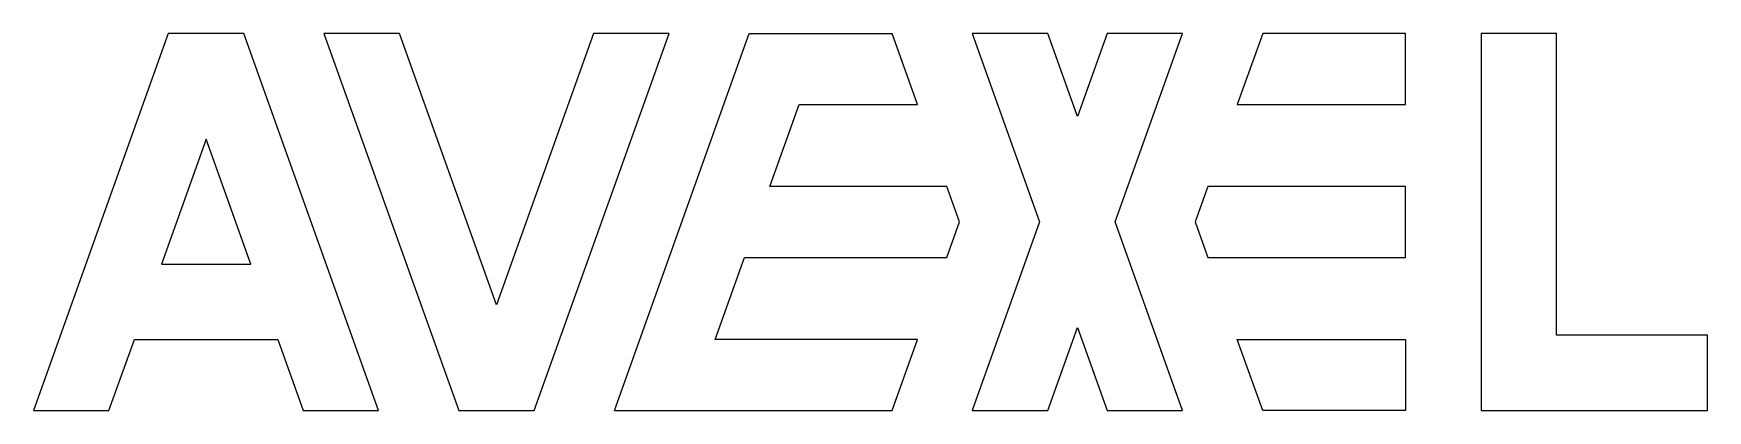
# Model space of a CAD drawing. Extents: x 0 to 11.1, y 0 to 2.5.
import ezdxf

# ---------------------------------------------------------------- set-up
doc = ezdxf.new("R2010")
doc.units = 0
doc.header["$MEASUREMENT"] = 0
doc.layers.add('MODELSKETCH_VISIBLE', color=7, linetype='CONTINUOUS')

msp = doc.modelspace()

# ---------------------------------------------------------------- linework, layer by layer
at = {"layer": 'MODELSKETCH_VISIBLE'}
for p, q in [((0.893, 2.5), (0, 0)), ((1.393, 2.5), (0.893, 2.5)), ((2.286, 0), (1.393, 2.5)), ((2.424, 2.5), (1.924, 2.5)), ((1.924, 2.5), (2.817, 0)), ((3.067, 0.7), (2.424, 2.5)), ((3.71, 2.5), (3.067, 0.7)), ((3.317, 0), (4.21, 2.5)), ((4.21, 2.5), (3.71, 2.5)), ((3.848, 0), (4.74, 2.5)), ((4.74, 2.5), (5.687, 2.5)), ((5.855, 2.029), (5.687, 2.5)), ((6.218, 2.5), (6.664, 1.25)), ((6.718, 2.5), (6.218, 2.5)), ((6.914, 1.95), (6.718, 2.5)), ((7.111, 2.5), (6.914, 1.95)), ((7.611, 2.5), (7.111, 2.5)), ((7.164, 1.25), (7.611, 2.5)), ((8.142, 2.5), (7.973, 2.029)), ((9.088, 2.5), (8.142, 2.5)), ((9.088, 2.029), (9.088, 2.5)), ((10.088, 2.5), (9.588, 2.5)), ((9.588, 2.5), (9.588, 0)), ((10.088, 0.5), (10.088, 2.5)), ((4.878, 1.485), (5.072, 2.029)), ((5.072, 2.029), (5.855, 2.029)), ((7.973, 2.029), (9.088, 2.029)), ((1.143, 1.8), (0.847, 0.971)), ((1.439, 0.971), (1.143, 1.8)), ((6.049, 1.485), (4.878, 1.485)), ((6.133, 1.25), (6.049, 1.485)), ((7.779, 1.485), (7.695, 1.25)), ((9.088, 1.485), (7.779, 1.485)), ((9.088, 1.015), (9.088, 1.485)), ((6.049, 1.015), (6.133, 1.25)), ((6.664, 1.25), (6.218, 0)), ((7.611, 0), (7.164, 1.25)), ((7.695, 1.25), (7.779, 1.015)), ((4.516, 0.471), (4.71, 1.015)), ((4.71, 1.015), (6.049, 1.015)), ((7.779, 1.015), (9.088, 1.015)), ((0.847, 0.971), (1.439, 0.971)), ((0.5, 0), (0.668, 0.471)), ((0.668, 0.471), (1.618, 0.471)), ((1.618, 0.471), (1.786, 0)), ((5.855, 0.471), (4.516, 0.471)), ((5.687, 0), (5.855, 0.471)), ((6.718, 0), (6.914, 0.55)), ((6.914, 0.55), (7.111, 0)), ((7.973, 0.471), (9.088, 0.471)), ((8.142, 0), (7.973, 0.471)), ((9.088, 0.471), (9.088, 0)), ((11.088, 0.5), (10.088, 0.5)), ((11.088, 0), (11.088, 0.5)), ((0, 0), (0.5, 0)), ((1.786, 0), (2.286, 0)), ((2.817, 0), (3.317, 0)), ((7.111, 0), (7.611, 0)), ((9.088, 0), (8.142, 0)), ((9.588, 0), (11.088, 0)), ((3.848, 0), (5.687, 0)), ((6.218, 0), (6.718, 0))]:
    msp.add_line(p, q, dxfattribs=at)

doc.saveas('drawing.dxf')
